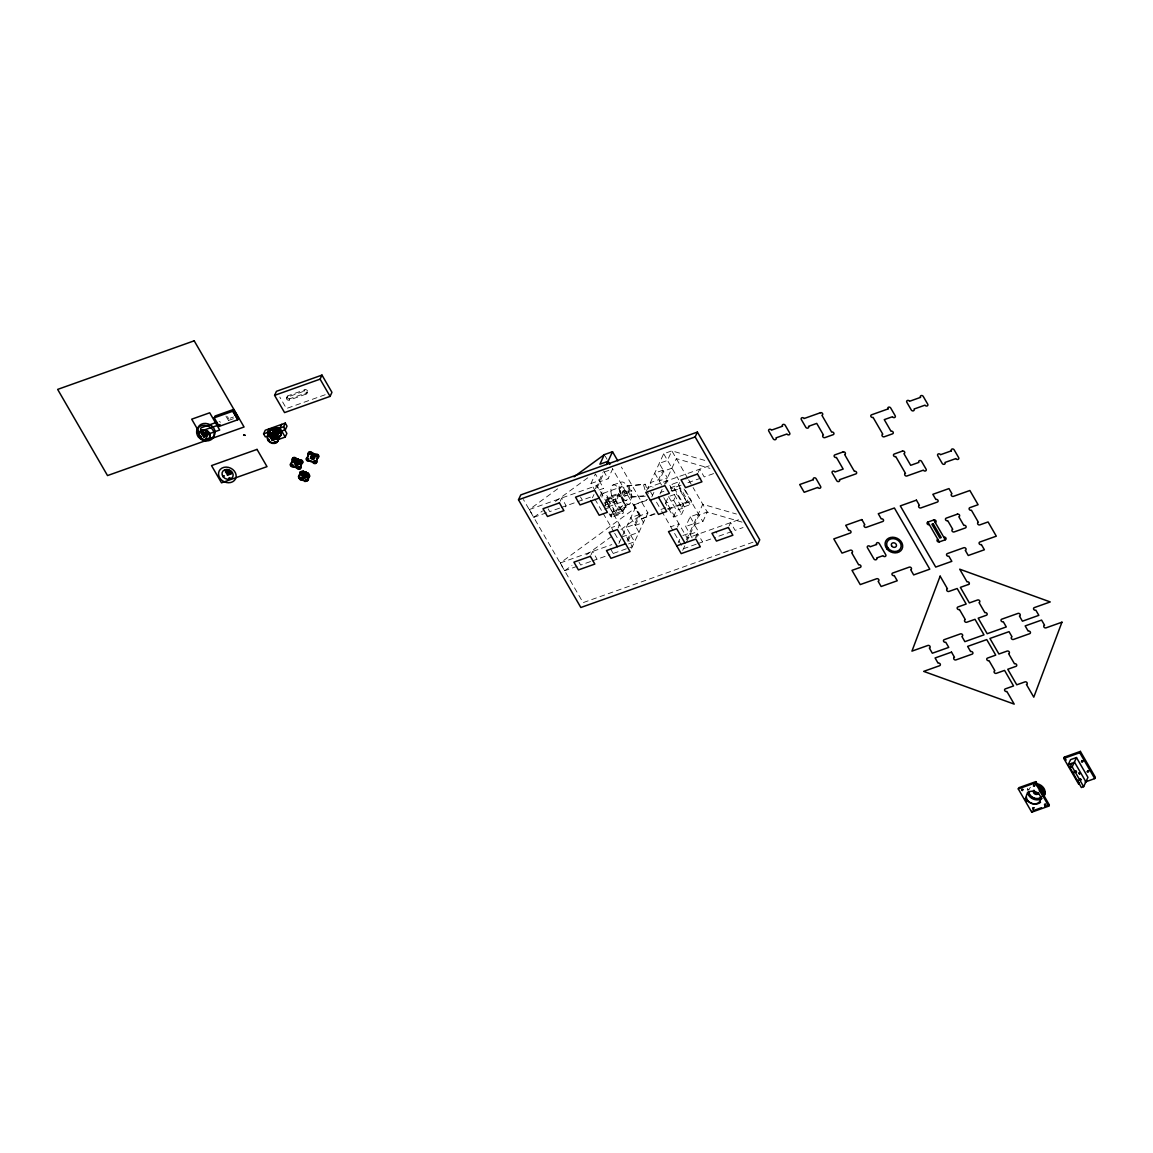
<?xml version="1.0" encoding="UTF-8"?>
<svg xmlns="http://www.w3.org/2000/svg" width="1153" height="1153" viewBox="0 0 1153 1153"><rect width="100%" height="100%" fill="white"/><g stroke="black" fill="none" stroke-linecap="round" stroke-linejoin="round"><path stroke-width="0.75" stroke-dasharray="5 3.75" d="M624.955 492.518L625.43 493.743L631.83 491.466L631.815 490.616L624.998 492.49L625.488 493.729M605.368 505.821L605.339 504.553M286.593 397.929L287.212 396.574M287.472 397.079L288.091 395.738L304.925 389.743A1.874 1.557 24.8 0 1 307.39 390.68A1.874 1.557 24.8 0 1 306.669 392.755L306.049 394.11L289.216 400.105A1.874 1.557 24.8 0 1 286.751 399.154A1.874 1.557 24.8 0 1 287.472 397.079L304.306 391.098A1.874 1.557 24.8 0 1 306.77 392.034A1.874 1.557 24.8 0 1 306.049 394.11M289.216 400.105L289.835 398.751L306.669 392.755M304.306 391.098L304.925 389.743M306.929 393.259L307.548 391.919M560.171 501.267L561.67 498.024L566.152 505.778L564.653 509.021M590.97 483.525L599.171 480.614L603.653 488.368L595.467 491.279L590.97 483.525L595.395 473.941L599.891 481.709L608.078 478.783L612.589 469.04M595.409 488.728L602.846 472.629M592.455 497.779L593.968 494.522M596.937 488.079L604.388 471.952L610.946 469.617M599.906 496.496L603.653 488.368M591.085 554.694L592.584 551.451L597.081 559.219M618.109 527.944L619.608 524.701L611.407 527.613M655.077 514.007L641.601 518.807L633.617 505.014L647.482 499.408M618.887 543.452L621.15 538.581M622.634 535.352L635.245 508.055L560.286 562.952L564.768 570.706L577.48 566.181M646.559 490.803L663.667 453.778L671.853 450.866L705.506 460.609M627.088 540.541L630.086 534.041L634.568 541.795L626.382 544.706M627.852 541.521L630.806 535.136L626.324 527.382L634.51 524.456L639.021 514.714L630.821 517.625L635.317 525.379L643.504 522.468L612.344 468.464M635.317 525.379L639.742 515.809L647.928 512.898L621.366 467.008M671.911 468.19L663.724 471.116L659.228 480.859L667.414 477.947L662.932 470.193L658.507 479.763L650.306 482.675L653.002 487.33M641.601 518.807L655.452 513.2M651.791 496.929L654.039 492.057M631.57 548.295L647.928 512.898M659.992 494.017L662.24 489.146M664.459 484.332L676.335 458.62L709.989 468.363M665.67 484.001L667.169 480.758L671.651 488.512L684.551 483.929M685.473 490.515L691.656 501.18L690.027 504.711L681.827 507.623L670.369 487.805L671.997 484.274L680.184 481.363M665.497 503.198L668.524 496.626L676.725 493.7L684.709 507.493L681.668 514.079L673.467 516.991L665.497 503.198L673.683 500.287L676.725 493.7M670.369 487.805L678.555 484.88L679.636 482.545M679.131 488.829L679.506 488.007L687.102 502.607L679.131 488.829L672.386 491.221M673.467 516.991L676.508 510.404L684.709 507.493M681.827 507.623L683.455 504.106L671.997 484.274M698.214 472.427L699.712 469.185L704.195 476.938L713.736 473.552M677.431 527.094L678.93 523.851L670.743 526.777M678.223 542.602L679.722 539.359M692.117 537.846L685.646 526.532L690.157 516.789L698.343 513.863M686.424 539.69L702.768 504.293L736.421 514.036M682.72 550.356L685.718 543.856M686.453 542.27L699.064 514.959L707.265 512.047L742.604 522.28M695.389 537.759L698.329 531.374L693.847 523.621L685.646 526.532M690.157 516.789L694.639 524.543L702.84 521.632L707.265 512.047L693.083 487.546M696.585 537.428L698.084 534.185L702.581 541.939M729.128 525.854L730.627 522.612L735.124 530.366L743.065 527.541M631.34 490.241L631.801 491.481M614.218 511.788L614.03 509.64L607.487 498.312C604.114 495.963 609.202 504.106 607.487 498.312L619.32 494.104L625.935 505.562L625.993 507.623L613.857 511.817L613.036 508.833L613.972 509.525L629.322 504.12M611.71 517.207L610.485 514.267L611.594 517.25L623.485 513.027L622.447 510.001L623.485 513.027M546.565 512.754L533.853 517.279L529.357 509.525L558.196 488.411M533.853 517.279L542.501 510.952M555.472 501.44L588.635 477.155M564.768 570.706L571.974 565.431M586.387 554.867L612.344 535.871M620.991 529.53L639.742 515.809M618.383 493.412L619.507 496.41L618.455 493.398L606.622 497.606M604.244 505.345L616.077 501.137L617.014 501.814L616.826 499.508L615.745 498.961L615.947 500.878L622.562 512.336L610.73 516.544L609.101 513.748M233.396 418.712L228.481 420.456A2.926 1.239 70.4 0 0 228.38 418.813L233.511 416.982M325.204 394.73L286.434 408.522L279.79 397.036M529.357 509.525L596.908 485.485L632.32 546.681L608.366 555.198M612.949 485.024L621.136 482.113M662.932 470.193L654.731 473.105L662.989 487.517M559.594 508.127L549.736 511.629L547.949 508.516M561.237 507.536L575.837 502.348M577.451 501.771L593.204 496.165M603.149 493.325L621.352 486.84M645.219 496.194L630.287 497.159L626.944 485.975L645.363 484.246L648.231 493.83M622.937 491.092L624.292 490.616M626.944 485.975L645.363 484.246M604.057 503.025L615.889 498.817M709.239 465.798L648.058 487.56L652.54 495.314M624.796 496.093L626.151 495.617M630.287 497.159L643.72 495.761M608.164 506.83L626.367 500.344M604.705 509.208L609.62 507.464M660.727 492.403L663.854 491.293M700.909 478.106L687.779 482.776L685.977 479.677M671.075 491.005L679.506 488.007M633.617 505.014L647.107 500.215M665.685 507.781L660.77 509.54L654.183 498.154M667.256 508.992L687.476 501.8M668.567 509.208L691.656 501.18M621.899 536.952L630.086 534.041M630.806 535.136L638.993 532.225L634.51 524.456M560.286 562.952L611.839 544.605M590.509 561.554L580.665 565.056L577.97 560.401M592.152 560.963L606.752 555.775M682.864 535.525L689.422 533.19M690.143 534.286L698.329 531.374M738.569 519.787L687.159 538.076L662.384 495.242M696.21 544.216L683.455 548.742L674.029 532.455M697.796 543.639L715.48 537.356M731.838 531.533L718.694 536.203L716.013 531.562M753.01 542.184L583.087 602.644L523.419 499.537M625.993 507.623L624.652 504.899L625.805 505.302M687.793 478.409L671.853 450.866L667.428 460.436L659.242 463.347L663.724 471.116M688.672 479.936L692.204 486.018M663.667 453.778L678.713 479.778M684.017 488.958L702.84 521.632M678.555 484.88L690.027 504.711M673.683 500.287L681.668 514.079M668.524 496.626L676.508 510.404M661.606 510.966L673.208 531.043M633.991 504.207L641.976 518M605.224 456.17L607.026 459.283M603.596 471.029L608.078 478.783M594.847 499.004L601.434 510.375M603.091 513.258L613.872 531.879M614.693 533.306L619.637 541.838M580.492 496.943L582.279 500.042M610.514 548.828L613.209 553.483M225.959 416.103L228.481 420.456M643.547 484.894L644.974 489.694M628.76 485.327L632.103 496.511M228.395 418.813L228.135 417.905A4.237 1.802 70.4 0 0 227.573 416.593M289.835 398.751A1.874 1.557 24.8 0 1 287.371 397.814A1.874 1.557 24.8 0 1 288.091 395.738M219.113 421.609A1.874 1.557 24.8 0 1 220.454 422.243M1027.323 790.108A8.993 7.466 24.8 0 1 1027.727 788.609A8.993 7.466 24.8 0 0 1027.64 790.064M1028.188 789.877A8.993 7.466 24.8 0 1 1028.836 789.502M1028.88 790.079A7.451 6.183 24.8 0 1 1030.436 787.355M601.924 497.202A7.206 3.07 70.4 0 1 604.965 493.657A7.206 3.07 70.4 0 1 609.303 502.059A7.206 3.07 70.4 0 1 606.853 506.772M605.7 505.994A7.206 3.07 70.4 0 1 605.325 505.605M606.968 502.492L614.837 516.097L614.664 513.791L617.547 509.381L610.672 497.188C608.582 495.487 609.793 503.284 606.982 502.377M615.154 499.58L623.038 513.186L622.851 510.88L625.733 506.47L618.858 494.262C616.855 492.763 617.734 500.114 615.154 499.58M606.737 499.941L604.994 503.717L616.826 499.508L618.57 495.732L606.737 499.941M613.223 511.139L611.479 514.93L623.312 510.707L625.128 507.046L613.223 511.139M623.845 492.028A2.666 1.139 70.4 0 0 626.05 495.646A2.666 1.139 70.4 0 0 625.791 491.668A2.666 1.139 70.4 0 0 623.845 492.028M622.476 492.518A2.666 1.139 70.4 0 0 624.681 496.136A2.666 1.139 70.4 0 0 624.436 492.144A2.666 1.139 70.4 0 0 622.476 492.518M620.112 490.674A7.206 3.07 70.4 0 0 626.079 500.445A7.206 3.07 70.4 0 0 625.387 489.679A7.206 3.07 70.4 0 0 620.112 490.674M619.132 488.339A11.746 5.001 70.4 0 0 628.846 504.265A11.746 5.001 70.4 0 0 627.722 486.739A11.746 5.001 70.4 0 0 619.132 488.339M610.931 491.25A11.746 5.001 70.4 0 0 620.645 507.176A11.746 5.001 70.4 0 0 619.521 489.65A11.746 5.001 70.4 0 0 610.931 491.25"/><path stroke-width="1.5" d="M1073.587 772.049L1074.02 773.029M274.99 434.969L276.201 433.182L274.875 431.885M277.325 431.179L276.936 429.983M274.111 433.297A2.133 1.773 24.8 0 1 273.693 432.562A1.6 1.326 24.8 0 0 272.814 431.582L274.169 430.703A2.292 1.902 24.8 0 1 275.034 430.372A1.513 1.254 24.8 0 0 276.057 429.81L276.821 428.037L277.787 428.383M277.023 430.3L277.469 429.262M1032.886 807.662C1034.63 811.15 1031.013 808.786 1034.356 807.705M278.882 433.384L277.988 432.361L277.196 433.975A2.292 1.902 24.8 0 1 276.36 434.277L277.109 432.634A2.292 1.902 24.8 0 0 277.945 432.332L279.084 432.188M307.361 474.676C306.842 476.679 310.402 475.007 307.923 475.094A1.6 1.326 24.8 0 1 307.303 474.719C311.281 474.791 305.977 472.557 306.857 477.371A1.6 1.326 24.8 0 0 305.631 477.486M201.616 433.715L201.977 432.879M270.047 436.973L270.364 436.238M272.036 434.076L269.989 434.148L270.869 435.128M274.918 429.06C274.587 428.267 272.411 428.354 274.284 430.891A2.292 1.902 24.8 0 0 274.745 431.741L274.111 433.528A1.6 1.326 24.8 0 1 274.515 434.09L275.106 432.822M276.1 439.034L276.778 437.636M279.257 431.611L278.723 433.355M294.318 460.422C293.828 458.13 295.038 458.764 294.332 460.595M300.486 462.468C297.978 461.517 303.311 461.69 300.342 462.785M301.164 474.964L301.481 474.229M307.217 477.025L307.894 475.627M277.08 437.333A5.837 4.843 24.8 0 0 281.361 433.413A5.837 4.843 24.8 0 0 277.916 428.008L270.105 430.79A5.837 4.843 24.8 0 0 271.402 435.041C271.892 432.721 268.447 433.73 271.517 435.012M272.324 434.133C272.512 431.481 269.009 434.84 271.474 434.58M276.821 436.396C277.714 439.192 278.925 433.715 277.282 436.526M202.323 432.649L201.775 434.004A1.6 1.326 24.8 0 1 202.625 434.912A2.133 1.773 24.8 0 0 203.058 435.719L203.807 434.09M201.991 433.355A1.6 1.326 24.8 0 0 203.216 433.24L203.49 432.706M202.654 434.969L203.072 434.061M203.259 433.211A2.133 1.773 24.8 0 1 204.038 432.923L204.297 432.606M205.22 431.957L205.075 432.26A1.6 1.326 24.8 0 1 204.153 432.908M203.591 436.612L203.461 436.929A1.6 1.326 24.8 0 0 203.144 435.82L203.894 434.191A1.6 1.326 24.8 0 1 204.211 435.301L203.692 436.411M204.009 436.396L204.657 435.69M205.983 432.245L205.839 432.548A1.6 1.326 24.8 0 0 206.156 433.658L206.286 433.355M204.369 436.915L204.225 437.218A1.6 1.326 24.8 0 1 205.133 436.569A2.133 1.773 24.8 0 0 206.041 436.266L206.228 435.863M205.796 435.157L205.133 436.569L205.825 435.344M206.373 433.456L206.228 433.759A2.133 1.773 24.8 0 1 206.646 434.508A1.6 1.326 24.8 0 0 207.526 435.474L207.814 434.868M214.256 417.818L215.092 416.002L233.612 409.416L238.57 417.962L237.72 419.778L219.2 426.365L214.256 417.818L232.776 411.232L233.612 409.416M207.54 435.618L207.309 436.122A1.6 1.326 24.8 0 0 206.084 436.238M219.2 426.365L220.05 424.549L201.559 430.891L203.159 430.804M274.587 395.349L276.461 391.299L321.975 375.1L331.949 392.337L330.075 396.387L284.56 412.587L274.587 395.349L320.102 379.15L321.975 375.1M270.09 433.153L268.966 435.575L265.32 436.872L263.576 433.859L265.262 430.228L285.281 423.093L287.025 426.12L285.353 429.752L281.707 431.049M268.894 428.93L267.222 432.562L268.966 435.575M270.523 435.344A5.837 4.843 24.8 0 1 269.687 431.683L270.105 430.79M270.667 435.546L271.085 434.652M272.526 431.236L273.362 429.377M270.696 436.007L270.191 437.261A1.6 1.326 24.8 0 1 271.056 438.183M271.315 437.722L271.07 438.241A2.133 1.773 24.8 0 0 271.488 438.976A1.6 1.326 24.8 0 1 271.877 440.187L272.209 439.48M270.422 436.627A1.6 1.326 24.8 0 0 271.632 436.497L271.82 436.165M273.535 432.534L272.713 431.597A1.513 1.254 24.8 0 1 273.607 432.519A2.22 1.845 24.8 0 0 274.083 433.369A2.292 1.902 24.8 0 1 273.549 432.577L274.299 430.934M272.641 435.776L272.454 436.18A2.133 1.773 24.8 0 0 271.69 436.468M275.192 430.04L275.034 430.372A2.22 1.845 24.8 0 0 274.255 430.732A1.6 1.326 24.8 0 1 273.045 430.948L273.203 430.847M275.639 429.075L275.798 428.729A2.292 1.902 24.8 0 0 274.962 429.046M272.728 435.863L272.584 436.165A1.6 1.326 24.8 0 0 273.506 435.517L273.636 435.214M274.155 434.104L274.356 434.09A1.513 1.254 24.8 0 0 274.183 433.499L274.255 433.759M275.192 430.04L276.749 429.738L277.513 428.094M272.209 440.158L272.67 439.149M274.414 435.517L274.27 435.82A1.6 1.326 24.8 0 0 274.573 436.929L274.659 437.016A2.133 1.773 24.8 0 1 275.077 437.765A1.6 1.326 24.8 0 0 275.956 438.731M274.976 434.292L275.019 434.191A1.6 1.326 24.8 0 0 275.279 435.243M278.594 437.693A5.837 4.843 24.8 0 0 280.928 433.369A5.837 4.843 24.8 0 0 277.498 428.902L277.916 428.008M275.668 433.369L275.236 434.94A1.513 1.254 24.8 0 1 276.216 434.234A1.6 1.326 24.8 0 0 275.279 434.796M272.785 440.172L272.656 440.475A1.6 1.326 24.8 0 1 273.564 439.841L274.443 438.198A2.133 1.773 24.8 0 0 274.99 438.025M272.93 439.869L273.405 438.861A1.6 1.326 24.8 0 1 274.313 438.212M277.83 430.343L277.397 431.265A2.292 1.902 24.8 0 1 277.844 432.072L278.565 430.53M274.976 438.414L274.457 439.524A2.133 1.773 24.8 0 1 273.693 439.812M281.649 424.39L279.963 428.022L285.195 437.073L277.239 439.913M278.795 433.643C282.067 430.155 278.536 430.17 278.867 432.144M277.498 428.902L283.609 426.74L285.281 423.093M285.195 437.073L286.881 433.442L284.258 428.916M291.176 463.42A1.6 1.326 24.8 0 0 291.824 462.54A4.799 3.992 24.8 0 1 292.257 461.286A1.6 1.326 24.8 0 0 292.3 460.177L292.545 459.643A2.133 1.773 24.8 0 1 296.162 458.361A1.6 1.326 24.8 0 0 297.258 459.067A4.799 3.992 24.8 0 1 298.757 459.629A1.6 1.326 24.8 0 0 300.025 459.831A2.133 1.773 24.8 0 1 302 463.247L301.755 463.794A1.6 1.326 24.8 0 0 301.106 464.673A4.799 3.992 24.8 0 1 300.674 465.927A1.6 1.326 24.8 0 0 300.63 467.037A2.133 1.773 24.8 0 1 297.013 468.32A1.6 1.326 24.8 0 0 295.917 467.614A4.799 3.992 24.8 0 1 294.433 467.037A1.6 1.326 24.8 0 0 293.15 466.85A2.133 1.773 24.8 0 1 291.176 463.42L291.421 462.886A1.6 1.326 24.8 0 0 292.069 462.007A4.799 3.992 24.8 0 1 292.516 460.753A1.6 1.326 24.8 0 0 292.545 459.643M294.692 463.247A1.6 1.326 24.8 0 0 293.828 462.339L294.202 461.387M294.519 460.681L294.808 460.061A1.6 1.326 24.8 0 0 295.759 460.061M292.3 460.177A2.133 1.773 24.8 0 1 295.917 458.894L296.162 458.361M294.058 461.69A1.6 1.326 24.8 0 0 295.269 461.575L295.471 461.229M293.15 466.85L293.41 466.316A2.133 1.773 24.8 0 1 291.421 462.886M296.235 460.941L296.105 461.243A2.133 1.773 24.8 0 0 295.327 461.531M296.407 460.825L296.22 461.229A1.6 1.326 24.8 0 0 297.143 460.595L297.892 458.966A1.6 1.326 24.8 0 1 297.402 459.456M301.755 463.794A2.133 1.773 24.8 0 0 299.766 460.364A1.6 1.326 24.8 0 1 298.497 460.177A4.799 3.992 24.8 0 0 297.013 459.6L297.258 459.067M294.433 467.037L294.678 466.504A4.799 3.992 24.8 0 0 296.162 467.066A1.6 1.326 24.8 0 1 297.258 467.787A2.133 1.773 24.8 0 0 300.875 466.489A1.6 1.326 24.8 0 1 300.919 465.38A4.799 3.992 24.8 0 0 301.351 464.126A1.6 1.326 24.8 0 1 302 463.247M298.353 461.69L298.296 462.094A2.133 1.773 24.8 0 1 298.713 462.829A1.6 1.326 24.8 0 0 299.593 463.809L299.737 463.492M298.958 460.667L298.958 460.364A1.6 1.326 24.8 0 1 298.656 459.269L297.906 460.883A1.6 1.326 24.8 0 0 298.209 461.993M299.189 461.82L299.463 461.214A2.133 1.773 24.8 0 0 299.045 460.465M297.33 464.89A2.133 1.773 24.8 0 0 298.108 464.601L298.296 464.183M299.564 464.039L299.376 464.443A1.6 1.326 24.8 0 0 298.151 464.573M300.068 462.929C302.807 462.468 299.996 459.499 300.313 462.079A1.6 1.326 24.8 0 1 299.477 461.272M307.102 457.755A1.6 1.326 24.8 0 0 307.75 456.876A4.799 3.992 24.8 0 1 308.197 455.622A1.6 1.326 24.8 0 0 308.226 454.513L308.485 453.979A2.133 1.773 24.8 0 1 312.103 452.682A1.6 1.326 24.8 0 0 313.184 453.388A4.799 3.992 24.8 0 1 314.683 453.965A1.6 1.326 24.8 0 0 315.951 454.152A2.133 1.773 24.8 0 1 317.94 457.582L317.68 458.13A1.6 1.326 24.8 0 0 317.032 458.995A4.799 3.992 24.8 0 1 316.599 460.249A1.6 1.326 24.8 0 0 316.556 461.373A2.133 1.773 24.8 0 1 312.939 462.656A1.6 1.326 24.8 0 0 311.843 461.949A4.799 3.992 24.8 0 1 310.359 461.373A1.6 1.326 24.8 0 0 309.09 461.186A2.133 1.773 24.8 0 1 307.102 457.755L307.347 457.222A1.6 1.326 24.8 0 0 308.01 456.343A4.799 3.992 24.8 0 1 308.442 455.089A1.6 1.326 24.8 0 0 308.485 453.979M299.304 475.468L299.549 474.935A4.799 3.992 24.8 0 1 299.996 473.681A1.6 1.326 24.8 0 0 300.025 472.571L299.78 473.105A1.6 1.326 24.8 0 1 299.737 474.214A4.799 3.992 24.8 0 0 299.304 475.468A1.6 1.326 24.8 0 1 298.656 476.348M301.682 474.315L301.308 475.252A1.6 1.326 24.8 0 1 302.172 476.175A2.133 1.773 24.8 0 0 302.605 476.967A1.6 1.326 24.8 0 1 303.008 478.178L303.325 477.472M302.187 473.249C304.133 469.559 299.131 473.537 302.288 472.989M308.226 454.513A2.133 1.773 24.8 0 1 311.843 453.23L312.103 452.682M302.662 475.209L302.951 474.157M309.09 461.186L309.335 460.638A2.133 1.773 24.8 0 1 307.347 457.222M303.772 473.768L303.585 474.171A2.133 1.773 24.8 0 0 302.807 474.459A1.6 1.326 24.8 0 1 301.538 474.618M317.68 458.13A2.133 1.773 24.8 0 0 315.706 454.7A1.6 1.326 24.8 0 1 314.423 454.498A4.799 3.992 24.8 0 0 312.939 453.936L313.184 453.388M304.493 472.528L304.738 471.995A1.6 1.326 24.8 0 1 303.643 471.274L303.398 471.822A1.6 1.326 24.8 0 0 304.493 472.528A4.799 3.992 24.8 0 1 305.977 473.105A1.6 1.326 24.8 0 0 307.246 473.292L307.505 472.759A1.6 1.326 24.8 0 1 306.237 472.557A4.799 3.992 24.8 0 0 304.738 471.995M310.359 461.373L310.604 460.84A4.799 3.992 24.8 0 0 312.103 461.402A1.6 1.326 24.8 0 1 313.184 462.108A2.133 1.773 24.8 0 0 316.801 460.825A1.6 1.326 24.8 0 1 316.844 459.716A4.799 3.992 24.8 0 0 317.277 458.462A1.6 1.326 24.8 0 1 317.94 457.582M301.913 479.965L302.158 479.432A4.799 3.992 24.8 0 0 303.643 479.994A1.6 1.326 24.8 0 1 304.738 480.7L304.493 481.248A1.6 1.326 24.8 0 0 303.398 480.542A4.799 3.992 24.8 0 1 301.913 479.965A1.6 1.326 24.8 0 0 300.63 479.778L300.89 479.23A1.6 1.326 24.8 0 1 302.158 479.432M303.657 476.751L303.758 476.549A1.6 1.326 24.8 0 0 303.441 475.44A2.133 1.773 24.8 0 1 302.936 474.604M303.325 478.149L303.801 477.14M305.531 473.508L305.386 473.811A1.6 1.326 24.8 0 0 305.689 474.921L305.833 474.618M305.617 473.306L306.136 472.182A1.6 1.326 24.8 0 0 306.439 473.292M303.902 478.164L303.772 478.466A1.6 1.326 24.8 0 1 304.68 477.832L305.559 476.189A2.133 1.773 24.8 0 0 306.107 476.03M304.003 477.962L304.522 476.852A1.6 1.326 24.8 0 1 305.43 476.203M305.92 474.705L305.776 475.022A2.133 1.773 24.8 0 1 306.194 475.757A1.6 1.326 24.8 0 0 307.073 476.722M306.15 476.304L305.588 477.515A2.133 1.773 24.8 0 1 304.81 477.818M308.399 478.308A1.6 1.326 24.8 0 0 308.355 479.417L308.11 479.965A1.6 1.326 24.8 0 1 308.154 478.855L308.399 478.308A4.799 3.992 24.8 0 0 308.831 477.054A1.6 1.326 24.8 0 1 309.48 476.175M308.154 478.855A4.799 3.992 24.8 0 0 308.586 477.601L308.831 477.054M518.504 499.782L520.752 494.925L697.392 432.072L759.741 539.791L757.492 544.663L580.838 607.501L518.504 499.782L695.158 436.944L697.392 432.072M617.835 460.883L612.517 451.717L604.331 454.628L599.906 464.198L608.092 461.286L609.894 464.385M606.593 464.529L612.517 451.717M1018.272 788.911L1018.834 787.701L1035.855 781.633L1049.331 804.909L1048.769 806.12L1031.733 812.188L1018.272 788.911L1035.293 782.858L1035.855 781.633M1031.733 812.188L1032.295 810.963M1079.367 782.93L1078.747 784.285L1063.787 758.429L1064.406 757.074L1080.39 751.396L1095.35 777.252L1094.73 778.592L1085.132 782.008M1068.24 764.655L1070.56 759.654L1076.484 757.55L1087.956 777.367L1083.647 786.692L1081.37 787.499L1068.24 764.655L1074.178 762.551M1071.886 763.358L1069.898 767.682L1072.175 766.875L1076.484 757.55M1063.787 758.429L1079.77 752.75L1080.39 751.396M276.734 428.138L275.985 428.7M275.481 434.767L276.244 434.292M276.273 433.081L276.994 432.649M1088.951 770.896L1088.057 770.982M1023.215 789.488C1019.007 788.94 1024.239 792.37 1022.077 789.286M1083.229 760.98C1078.689 761.283 1084.584 763.79 1081.86 760.533M574.05 476.794L604.331 454.628M1045.973 804.275C1042.471 803.511 1046.146 807.042 1045.267 804.304M278.651 433.802L277.296 433.917M272.324 437.664C270.278 440.72 276.561 438.572 272.411 437.636A1.6 1.326 24.8 0 1 272.656 438.428M297.964 462.324L296.537 461.776M216.605 422.301L201.444 427.691A1.874 1.557 24.8 0 0 201.804 430.66M209.86 433.514L219.69 430.011L209.716 412.788L191.701 419.188L200.002 433.557M263.576 433.859L269.687 431.683M599.156 498.11L580.031 504.913L575.549 497.159L594.66 490.356L607.386 512.336L599.185 515.247L590.956 501.022M650.292 500.186L669.403 493.383L664.921 485.629L645.81 492.432L658.522 514.397L666.708 511.485L658.478 497.26M625.589 543.784L606.464 550.586L610.96 558.34L630.071 551.538L617.359 529.573L609.159 532.484L617.388 546.695M676.725 545.859L695.836 539.056L700.332 546.81L681.207 553.613L668.495 531.634L676.681 528.723L684.911 542.948M929.347 524.658A1.6 1.326 24.8 0 1 927.243 523.851A1.6 1.326 24.8 0 1 927.862 522.078L933.786 519.96A1.6 1.326 24.8 0 1 935.905 520.767A1.6 1.326 24.8 0 1 935.285 522.554M937.836 539.301A1.6 1.326 24.8 0 0 937.216 541.088A1.6 1.326 24.8 0 0 939.32 541.896L945.258 539.777A1.6 1.326 24.8 0 0 945.878 538.004A1.6 1.326 24.8 0 0 943.759 537.197M1033.837 810.415L1041.577 807.662M1044.676 806.567L1049.331 804.909M313.011 454.657L314.149 454.858M1034.817 785.38C1030.753 785.539 1036.763 787.701 1033.722 784.631M277.34 437.232L278.464 436.828L276.806 437.102A1.6 1.326 24.8 0 1 276.129 436.67M304.968 475.295L303.974 474.618M274.039 429.219L272.886 431.784M278.19 433.802L278.363 433.845A1.513 1.254 24.8 0 0 277.181 433.888M1088.028 771.141C1084.843 771.66 1090.349 773.317 1087.798 770.795M276.778 429.752L277.239 427.994A1.859 1.542 24.8 0 0 275.596 428.368M1078.588 780.84L1078.141 780.105M278.781 433.052L278.449 432.836A1.513 1.254 24.8 0 1 277.787 432.13L277.945 432.303M231.191 473.393C234.261 473.969 230.196 470.583 231.191 473.393A1.6 1.326 24.8 0 1 230.355 472.586A2.133 1.773 24.8 0 0 229.923 471.779M1079.77 752.75L1094.73 778.592M1074.423 762.003L1085.895 781.835M933.786 519.96L945.258 539.777M1072.175 766.875L1083.647 786.692M1064.406 757.074L1066.165 760.115M927.862 522.078L939.32 541.896M1035.293 782.858L1048.769 806.12M1025.118 798.553L1026.905 801.666M695.158 436.944L757.492 544.663M320.102 379.15L330.075 396.387M283.609 426.74L285.353 429.752M232.776 411.232L237.72 419.778M277.21 436.324L276.432 436.252L275.726 439.379A1.6 1.326 24.8 0 0 274.515 439.495M205.047 435.474A1.6 1.326 24.8 0 1 205.811 434.969M278.435 430.703A1.859 1.542 24.8 0 1 275.149 429.435M278.248 430.674A1.859 1.542 24.8 0 1 276.734 432.289A1.859 1.542 24.8 0 1 274.659 430.703A1.859 1.542 24.8 0 1 276.187 429.075M270.84 435.185A5.837 4.843 24.8 0 1 272.367 428.296A5.837 4.843 24.8 0 1 280.352 430.977A5.837 4.843 24.8 0 1 278.06 437.621M277.138 433.917A2.22 1.845 24.8 0 1 276.331 434.205A2.133 1.773 24.8 0 0 277.08 433.859A1.6 1.326 24.8 0 1 278.349 433.701M277.772 432.087A2.22 1.845 24.8 0 0 277.34 431.308A1.6 1.326 24.8 0 1 276.893 430.141A1.513 1.254 24.8 0 0 277.253 431.208A2.133 1.773 24.8 0 1 277.7 432.087M274.212 430.761A1.513 1.254 24.8 0 1 273.059 430.876M274.313 430.79A2.133 1.773 24.8 0 1 275.077 430.501M278.579 433.052A1.6 1.326 24.8 0 1 277.714 432.144M276.129 429.853A1.6 1.326 24.8 0 1 275.207 430.487M229.721 474.287A2.133 1.773 24.8 0 1 228.957 474.575M226.954 471.231A2.133 1.773 24.8 0 1 227.718 470.943M227.141 474.935A1.6 1.326 24.8 0 0 226.838 473.84A2.133 1.773 24.8 0 1 226.334 472.989A1.6 1.326 24.8 0 0 225.455 472.024M227.919 475.238A1.6 1.326 24.8 0 1 228.827 474.589M229.778 474.258A1.6 1.326 24.8 0 1 230.989 474.142M229.836 471.678A1.6 1.326 24.8 0 1 229.533 470.568M228.77 470.28A1.6 1.326 24.8 0 1 227.847 470.928M226.896 471.26A1.6 1.326 24.8 0 1 225.685 471.375M201.343 437.03A9.08 7.538 24.8 0 1 201.098 424.304A9.08 7.538 24.8 0 1 214.761 430.184A9.08 7.538 24.8 0 1 205.594 438.861M1041.894 798.539A8.993 7.466 24.8 0 1 1033.203 799.043A8.993 7.466 24.8 0 1 1027.409 792.414M1036.172 784.458A8.993 7.466 24.8 0 1 1043.969 796.305M1035.668 783.564A8.993 7.466 24.8 0 1 1043.796 788.148A8.993 7.466 24.8 0 1 1043.926 796.146M1041.62 798.107A8.993 7.466 24.8 0 1 1027.972 792.342M1040.568 802.272A8.993 7.466 24.8 0 1 1032.094 803.526A8.993 7.466 24.8 0 1 1025.666 797.343M1039.257 790.771A8.993 7.466 24.8 0 1 1042.687 796.002M1041.591 796.882A7.451 6.183 24.8 0 1 1033.636 797.833A7.451 6.183 24.8 0 1 1028.764 791.362M1037.311 786.029A7.451 6.183 24.8 0 1 1042.961 794.777M1033.895 790.353A2.666 2.22 24.8 0 0 1038.68 792.659A2.666 2.22 24.8 0 1 1035.034 794.114A2.666 2.22 24.8 0 1 1034.01 790.41M308.586 477.601A1.6 1.326 24.8 0 1 309.235 476.722L309.71 476.045A5.722 4.742 24.8 0 0 307.765 472.701L307.52 473.249A5.722 4.742 24.8 0 1 309.451 476.593M298.685 475.944A5.722 4.742 24.8 0 0 300.616 479.288L300.371 479.821A5.722 4.742 24.8 0 1 298.44 476.477L298.901 475.814A1.6 1.326 24.8 0 0 299.549 474.935M304.94 472.355A1.6 1.326 24.8 0 0 305.372 471.894L304.623 473.523A1.6 1.326 24.8 0 1 303.7 474.157M293.41 466.316A1.6 1.326 24.8 0 1 294.678 466.504M297.013 459.6A1.6 1.326 24.8 0 1 295.917 458.894M299.175 462.829A1.6 1.326 24.8 0 1 300.126 462.829M314.135 457.323A2.133 1.773 24.8 0 1 311.613 455.997M311.483 454.916A2.133 1.773 24.8 0 1 311.872 454.196M312.895 453.691A2.133 1.773 24.8 0 1 315.374 456.545M309.335 460.638A1.6 1.326 24.8 0 1 310.604 460.84M312.939 453.936A1.6 1.326 24.8 0 1 311.843 453.23M1075.879 771.098L1076.599 772.294L1075.893 770.997M1078.992 773.086L1079.712 774.268L1079.006 772.986M1080.361 778.851L1081.082 780.048L1080.375 778.751M199.527 436.583C201.011 437.967 201.429 434.436 199.555 436.454M201.386 431.251L202.928 431.626L201.386 431.251M203.346 435.07C205.393 438.572 205.811 432.433 203.346 435.07M205.868 439.005C208.491 441.585 207.05 435.416 205.868 439.005M206.113 438.471L207.381 439.207L206.156 438.572M207.713 433.672L209.255 434.047L207.727 433.6M207.972 433.124L209.515 433.499L207.987 433.067M222.716 475.685L224.258 476.059L222.745 475.555M224.576 470.352L226.118 470.727L224.576 470.352M227.285 472.557C228.885 476.045 230.341 470.121 227.3 472.456M229.058 478.106L230.6 478.481L229.058 478.106M243.629 434.998L245.171 435.358L243.629 434.998M267.957 439.841C270.739 439.999 268.548 438.99 267.957 439.783M274.299 442.262L275.841 442.637L274.299 442.204M274.544 441.729L276.086 442.103L274.558 441.657M279.012 430.718L280.28 431.453L279.112 430.79M291.594 464.918C294.332 465.192 292.213 463.91 291.594 464.918M295.413 463.405C297.128 466.879 298.425 460.926 295.427 463.319M297.935 467.34L299.016 468.147L298.267 466.533L299.737 466.951L297.935 467.268M299.074 477.846L300.616 478.207L299.103 477.702M299.319 477.299L300.861 477.673L299.319 477.299M302.893 476.333C305.113 479.835 305.141 473.552 302.893 476.333M305.415 480.268C307.909 482.92 306.727 476.751 305.415 480.268M305.66 479.72L306.929 480.47L305.819 479.763M307.52 459.254C309.134 459.845 309.249 457.712 307.534 459.182M309.379 453.907C312.189 454.21 310.013 452.956 309.379 453.907M313.861 461.661C316.412 464.284 315.129 458.072 313.861 461.661M314.106 461.128L315.374 461.863L314.265 461.171M315.72 456.329L317.262 456.703L315.72 456.329M315.965 455.795L317.507 456.156L315.98 455.723M311.353 457.727C313.256 461.214 313.976 455.147 311.353 457.727M940.142 576.154L911.951 651.128L927.848 645.478A1.6 1.326 24.8 0 1 929.967 646.285A1.6 1.326 24.8 0 1 929.347 648.058L932.33 653.232L948.76 647.395L945.763 642.221A1.6 1.326 24.8 0 1 943.644 641.414A1.6 1.326 24.8 0 1 944.264 639.641L960.391 633.905A1.6 1.326 24.8 0 1 962.51 634.712A1.6 1.326 24.8 0 1 961.89 636.485L964.874 641.659L983.999 634.856L975.006 619.32L966.805 622.231A1.6 1.326 24.8 0 1 964.701 621.424A1.6 1.326 24.8 0 1 965.306 619.637L959.469 609.548A1.6 1.326 24.8 0 1 957.35 608.741A1.6 1.326 24.8 0 1 957.97 606.968L966.171 604.042L957.177 588.506L948.977 591.417A1.6 1.326 24.8 0 1 946.858 590.61A1.6 1.326 24.8 0 1 947.478 588.837L940.142 576.154M1061.956 622.188L1033.78 697.161L1026.429 684.478A1.6 1.326 24.8 0 0 1027.049 682.706A1.6 1.326 24.8 0 0 1024.945 681.899L1016.744 684.81L1007.751 669.273L1015.937 666.362A1.6 1.326 24.8 0 0 1016.557 664.575A1.6 1.326 24.8 0 0 1014.453 663.768L1008.601 653.679A1.6 1.326 24.8 0 0 1009.221 651.892A1.6 1.326 24.8 0 0 1007.117 651.085L998.916 654.01L989.923 638.459L1009.034 631.657L1012.031 636.831A1.6 1.326 24.8 0 0 1011.412 638.618A1.6 1.326 24.8 0 0 1013.53 639.425L1029.658 633.689A1.6 1.326 24.8 0 0 1030.263 631.902A1.6 1.326 24.8 0 0 1028.159 631.095L1025.161 625.92L1041.577 620.083L1044.575 625.257A1.6 1.326 24.8 0 0 1043.955 627.03A1.6 1.326 24.8 0 0 1046.074 627.837L1061.956 622.188M272.151 437.564L271.488 438.976L272.281 437.549M295.413 461.776L294.707 463.304A2.133 1.773 24.8 0 0 295.125 464.039L295.874 462.425A2.133 1.773 24.8 0 1 295.499 461.776M295.961 462.526L295.211 464.14A1.6 1.326 24.8 0 1 295.528 465.25L296.278 463.636A1.6 1.326 24.8 0 0 295.961 462.526M298.195 458.88L297.719 460.609L298.195 458.88M296.451 463.91L295.975 465.639L296.451 463.91M297.042 463.924L296.292 465.538A1.6 1.326 24.8 0 1 297.2 464.904L297.95 463.275A1.6 1.326 24.8 0 0 297.042 463.924M299.939 472.326L299.694 472.86A5.722 4.742 24.8 0 1 303.225 471.606L303.47 471.058A5.722 4.742 24.8 0 0 299.939 472.326M303.354 475.353L302.605 476.967L303.441 475.44M305.675 471.808L305.199 473.537L305.675 471.808M304.911 480.916L304.666 481.464A5.722 4.742 24.8 0 0 308.197 480.21L308.442 479.662A5.722 4.742 24.8 0 1 304.911 480.916M194.194 340.812L57.65 389.397L107.517 475.569L244.061 426.999L194.194 340.812M257.033 449.396L211.518 465.596L221.491 482.833L267.006 466.634L257.033 449.396M559.421 502.895L543.005 508.732L547.488 516.486L563.903 510.649L559.421 502.895M782.469 426.235L771.501 430.127A1.6 1.326 24.8 0 0 769.397 429.32A1.6 1.326 24.8 0 0 768.777 431.107L773.259 438.861A1.6 1.326 24.8 0 0 775.378 439.668A1.6 1.326 24.8 0 0 775.998 437.881L786.951 433.989A1.6 1.326 24.8 0 0 789.07 434.796A1.6 1.326 24.8 0 0 789.69 433.024L785.193 425.255A1.6 1.326 24.8 0 0 783.089 424.448A1.6 1.326 24.8 0 0 782.469 426.235M820.432 412.731L804.045 418.553A1.6 1.326 24.8 0 0 801.94 417.746A1.6 1.326 24.8 0 0 801.321 419.519L805.803 427.287A1.6 1.326 24.8 0 0 807.922 428.08A1.6 1.326 24.8 0 0 808.541 426.307L816.728 423.396L823.458 435.027A1.6 1.326 24.8 0 0 822.853 436.8A1.6 1.326 24.8 0 0 824.957 437.607L833.158 434.695A1.6 1.326 24.8 0 0 833.763 432.923A1.6 1.326 24.8 0 0 831.659 432.116L821.93 415.311A1.6 1.326 24.8 0 0 822.55 413.523A1.6 1.326 24.8 0 0 820.432 412.731M697.464 474.042L681.048 479.893L685.531 487.647L701.946 481.81L697.464 474.042M887.969 408.969L871.582 414.792A1.6 1.326 24.8 0 0 870.962 416.579A1.6 1.326 24.8 0 0 873.066 417.386L882.794 434.177A1.6 1.326 24.8 0 0 882.175 435.964A1.6 1.326 24.8 0 0 884.293 436.771L892.48 433.859A1.6 1.326 24.8 0 0 893.099 432.072A1.6 1.326 24.8 0 0 890.995 431.265L884.265 419.634L892.451 416.723A1.6 1.326 24.8 0 0 894.569 417.53A1.6 1.326 24.8 0 0 895.175 415.743L890.692 407.989A1.6 1.326 24.8 0 0 888.574 407.182A1.6 1.326 24.8 0 0 887.969 408.969M920.498 397.381L909.544 401.287A1.6 1.326 24.8 0 0 907.44 400.48A1.6 1.326 24.8 0 0 906.82 402.253L911.302 410.007A1.6 1.326 24.8 0 0 913.421 410.814A1.6 1.326 24.8 0 0 914.041 409.041L924.994 405.15A1.6 1.326 24.8 0 0 927.098 405.957A1.6 1.326 24.8 0 0 927.718 404.17L923.236 396.416A1.6 1.326 24.8 0 0 921.117 395.609A1.6 1.326 24.8 0 0 920.498 397.381M843.131 451.933L834.931 454.844A1.6 1.326 24.8 0 0 834.311 456.631A1.6 1.326 24.8 0 0 836.429 457.438L843.16 469.069L834.974 471.981A1.6 1.326 24.8 0 0 832.855 471.173A1.6 1.326 24.8 0 0 832.235 472.961L836.732 480.715A1.6 1.326 24.8 0 0 838.836 481.522A1.6 1.326 24.8 0 0 839.456 479.734L855.843 473.912A1.6 1.326 24.8 0 0 856.463 472.125A1.6 1.326 24.8 0 0 854.344 471.318L844.616 454.513A1.6 1.326 24.8 0 0 845.235 452.74A1.6 1.326 24.8 0 0 843.131 451.933M590.336 556.322L573.92 562.16L578.417 569.913L594.833 564.076L590.336 556.322M813.384 479.662L799.692 484.534L804.189 492.288L817.866 487.416A1.6 1.326 24.8 0 0 819.985 488.223A1.6 1.326 24.8 0 0 820.605 486.451L816.122 478.697A1.6 1.326 24.8 0 0 814.004 477.89A1.6 1.326 24.8 0 0 813.384 479.662M902.468 451.082L894.267 454.008A1.6 1.326 24.8 0 0 893.647 455.781A1.6 1.326 24.8 0 0 895.766 456.588L905.494 473.393A1.6 1.326 24.8 0 0 904.874 475.166A1.6 1.326 24.8 0 0 906.979 475.973L923.366 470.15A1.6 1.326 24.8 0 0 925.484 470.957A1.6 1.326 24.8 0 0 926.104 469.185L921.607 461.416A1.6 1.326 24.8 0 0 919.503 460.609A1.6 1.326 24.8 0 0 918.883 462.396L910.683 465.308L903.952 453.677A1.6 1.326 24.8 0 0 904.572 451.89A1.6 1.326 24.8 0 0 902.468 451.082M728.379 527.483L711.963 533.32L716.445 541.074L732.876 535.237L728.379 527.483M951.427 450.823L940.473 454.714A1.6 1.326 24.8 0 0 938.355 453.907A1.6 1.326 24.8 0 0 937.735 455.68L942.232 463.448A1.6 1.326 24.8 0 0 944.336 464.255A1.6 1.326 24.8 0 0 944.956 462.468L955.909 458.577A1.6 1.326 24.8 0 0 958.028 459.384A1.6 1.326 24.8 0 0 958.647 457.597L954.151 449.843A1.6 1.326 24.8 0 0 952.047 449.036A1.6 1.326 24.8 0 0 951.427 450.823M861.853 519.571L845.725 525.307L848.723 530.481A1.6 1.326 24.8 0 1 850.828 531.288A1.6 1.326 24.8 0 1 850.208 533.075L833.792 538.912L842.021 553.123L850.222 550.212A1.6 1.326 24.8 0 1 852.326 551.019A1.6 1.326 24.8 0 1 851.707 552.806L858.697 564.869A1.6 1.326 24.8 0 1 860.801 565.676A1.6 1.326 24.8 0 1 860.196 567.449L851.995 570.36L860.224 584.585L876.64 578.748A1.6 1.326 24.8 0 1 878.759 579.555A1.6 1.326 24.8 0 1 878.139 581.328L881.137 586.502L897.25 580.766L894.267 575.592A1.6 1.326 24.8 0 1 892.148 574.785A1.6 1.326 24.8 0 1 892.768 573.012L909.184 567.161A1.6 1.326 24.8 0 1 911.302 567.968A1.6 1.326 24.8 0 1 910.683 569.755L913.68 574.915L929.794 569.178L894.397 507.997L878.269 513.734L881.252 518.908A1.6 1.326 24.8 0 1 883.371 519.715A1.6 1.326 24.8 0 1 882.751 521.487L866.335 527.325A1.6 1.326 24.8 0 1 864.217 526.532A1.6 1.326 24.8 0 1 864.836 524.745L861.853 519.571M916.433 500.157L900.306 505.893L935.717 567.074L951.845 561.338L948.847 556.178A1.6 1.326 24.8 0 1 946.728 555.371A1.6 1.326 24.8 0 1 947.348 553.584L963.764 547.747A1.6 1.326 24.8 0 1 965.883 548.554A1.6 1.326 24.8 0 1 965.263 550.327L968.261 555.501L984.388 549.765L981.39 544.591A1.6 1.326 24.8 0 1 979.272 543.784A1.6 1.326 24.8 0 1 979.891 542.011L996.307 536.174L988.078 521.949L979.891 524.86A1.6 1.326 24.8 0 1 977.773 524.053A1.6 1.326 24.8 0 1 978.393 522.28L971.417 510.217A1.6 1.326 24.8 0 1 969.298 509.41A1.6 1.326 24.8 0 1 969.918 507.623L978.104 504.711L969.875 490.501L953.459 496.338A1.6 1.326 24.8 0 1 951.355 495.531A1.6 1.326 24.8 0 1 951.96 493.743L948.977 488.584L932.849 494.32L935.847 499.48A1.6 1.326 24.8 0 1 937.951 500.287A1.6 1.326 24.8 0 1 937.331 502.074L920.916 507.911A1.6 1.326 24.8 0 1 918.811 507.104A1.6 1.326 24.8 0 1 919.417 505.331L916.433 500.157M957.336 514.18L946.253 518.129A1.6 1.326 24.8 0 0 945.633 519.902A1.6 1.326 24.8 0 0 947.752 520.709L952.738 529.328A1.6 1.326 24.8 0 0 952.119 531.101A1.6 1.326 24.8 0 0 954.237 531.908L965.32 527.973A1.6 1.326 24.8 0 0 965.94 526.186A1.6 1.326 24.8 0 0 963.822 525.379L958.835 516.76A1.6 1.326 24.8 0 0 959.455 514.987A1.6 1.326 24.8 0 0 957.336 514.18M933.253 523.793L931.883 524.269L939.868 538.062L941.223 537.572L933.253 523.793M876.539 544.49L870.169 546.753A1.6 1.326 24.8 0 0 868.05 545.946A1.6 1.326 24.8 0 0 867.431 547.718L873.916 558.931A1.6 1.326 24.8 0 0 876.035 559.738A1.6 1.326 24.8 0 0 876.655 557.951L883.025 555.688A1.6 1.326 24.8 0 0 885.129 556.495A1.6 1.326 24.8 0 0 885.749 554.723L879.263 543.51A1.6 1.326 24.8 0 0 877.159 542.703A1.6 1.326 24.8 0 0 876.539 544.49M968.549 584.456L960.363 587.367L969.356 602.918L977.542 600.007A1.6 1.326 24.8 0 1 979.661 600.814A1.6 1.326 24.8 0 1 979.041 602.587L984.878 612.675A1.6 1.326 24.8 0 1 986.997 613.482A1.6 1.326 24.8 0 1 986.377 615.27L978.191 618.181L987.184 633.718L1006.295 626.929L1003.297 621.755A1.6 1.326 24.8 0 1 1001.193 620.948A1.6 1.326 24.8 0 1 1001.813 619.161L1017.926 613.425A1.6 1.326 24.8 0 1 1020.045 614.232A1.6 1.326 24.8 0 1 1019.425 616.019L1022.423 621.193L1038.839 615.342L1035.841 610.168A1.6 1.326 24.8 0 1 1033.737 609.375A1.6 1.326 24.8 0 1 1034.356 607.588L1050.239 601.938L959.714 569.193L967.05 581.876A1.6 1.326 24.8 0 1 969.169 582.683A1.6 1.326 24.8 0 1 968.549 584.456M951.499 652.137L935.083 657.974L938.066 663.148A1.6 1.326 24.8 0 1 940.185 663.955A1.6 1.326 24.8 0 1 939.565 665.728L923.668 671.377L1014.208 704.123L1006.872 691.454A1.6 1.326 24.8 0 1 1004.753 690.647A1.6 1.326 24.8 0 1 1005.373 688.86L1013.559 685.949L1004.566 670.397L996.379 673.323A1.6 1.326 24.8 0 1 994.261 672.516A1.6 1.326 24.8 0 1 994.88 670.729L989.029 660.64A1.6 1.326 24.8 0 1 986.925 659.833A1.6 1.326 24.8 0 1 987.544 658.06L995.731 655.135L986.737 639.598L967.626 646.401L970.61 651.575A1.6 1.326 24.8 0 1 972.728 652.367A1.6 1.326 24.8 0 1 972.109 654.155L955.981 659.891A1.6 1.326 24.8 0 1 953.877 659.084A1.6 1.326 24.8 0 1 954.497 657.311L951.499 652.137M234.333 411.837L234.174 411.736A2.926 1.239 70.4 0 0 233.31 411.722L236.682 417.545A2.926 1.239 70.4 0 0 236.581 415.887L236.322 414.979A4.237 1.802 70.4 0 0 234.679 412.14L234.333 411.837M199.973 437.736A5.765 4.785 24.8 0 0 209.587 437.794A5.765 4.785 24.8 0 0 203.634 430.314A5.765 4.785 24.8 0 0 199.973 437.736M200.218 437.203A5.765 4.785 24.8 0 0 209.832 437.246A5.765 4.785 24.8 0 0 203.894 429.766A5.765 4.785 24.8 0 0 200.218 437.203M268.404 440.994A5.765 4.785 24.8 0 0 278.017 441.051A5.765 4.785 24.8 0 0 272.065 433.571A5.765 4.785 24.8 0 0 268.404 440.994M268.649 440.46A5.765 4.785 24.8 0 0 278.262 440.504A5.765 4.785 24.8 0 0 272.324 433.038A5.765 4.785 24.8 0 0 268.649 440.46M220.367 478.798A9.08 7.538 24.8 0 0 235.515 478.87A9.08 7.538 24.8 0 0 226.147 467.095A9.08 7.538 24.8 0 0 220.367 478.798M223.163 476.838A5.765 4.785 24.8 0 0 232.776 476.881A5.765 4.785 24.8 0 0 226.838 469.415A5.765 4.785 24.8 0 0 223.163 476.838M198.431 436.987A9.08 7.538 24.8 0 0 213.564 437.073A9.08 7.538 24.8 0 0 204.196 425.298A9.08 7.538 24.8 0 0 198.431 436.987M1027.784 800.701A7.451 6.183 24.8 0 0 1040.222 800.773A7.451 6.183 24.8 0 0 1032.526 791.088A7.451 6.183 24.8 0 0 1027.784 800.701M886.916 548.943A9.08 7.538 24.8 0 0 902.05 549.015A9.08 7.538 24.8 0 0 892.696 537.24A9.08 7.538 24.8 0 0 886.916 548.943M887.983 548.035A7.466 6.197 24.8 0 0 900.507 548.54A7.466 6.197 24.8 0 0 893.186 538.624A7.466 6.197 24.8 0 0 887.983 548.035M891.773 546.133A2.666 2.22 24.8 0 0 896.256 546.306A2.666 2.22 24.8 0 0 893.633 542.775A2.666 2.22 24.8 0 0 891.773 546.133M310.921 458.202A2.133 1.773 24.8 0 0 314.51 458.433A2.133 1.773 24.8 0 0 312.506 455.565A2.133 1.773 24.8 0 0 310.921 458.202"/></g></svg>
